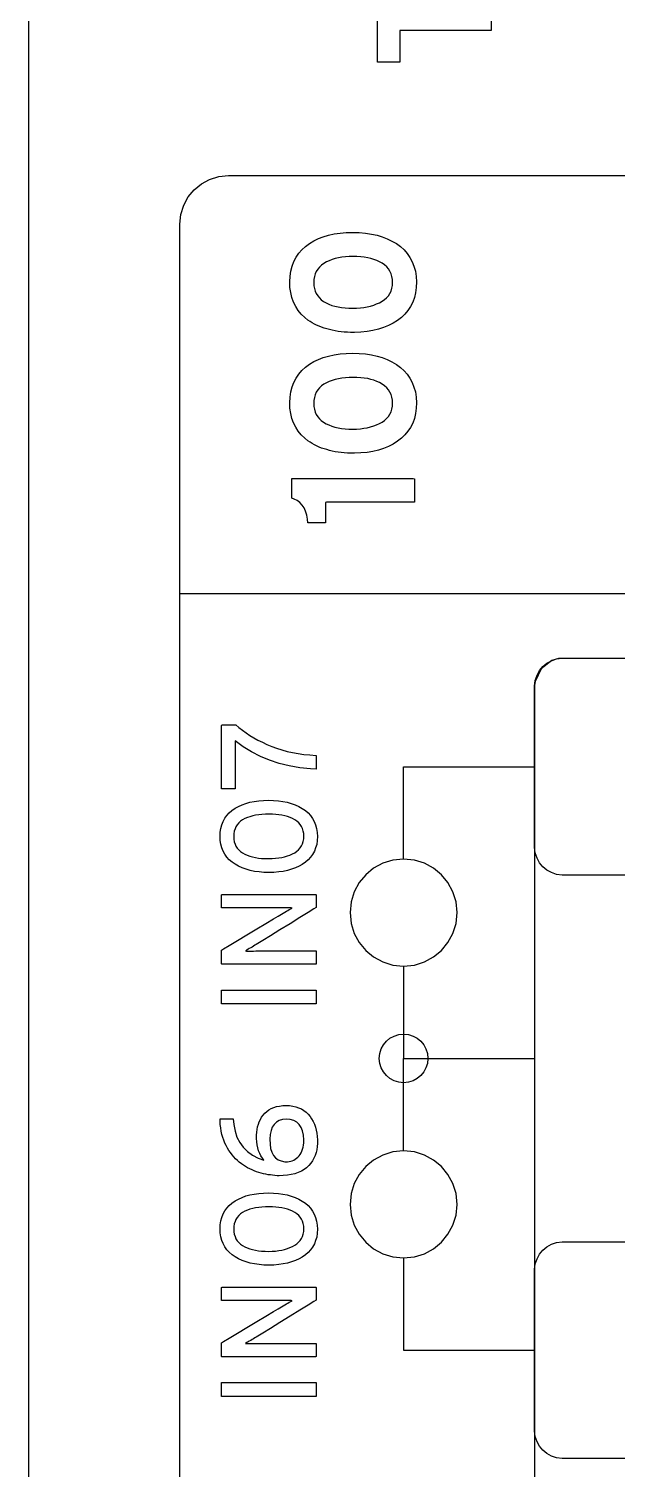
# Model space of a CAD drawing. Extents: x 1 to 47.7, y 0.2 to 35.
# Drawn here: x 31.778 to 32.383, y 12.413 to 13.894 of the extents above; entities that cross this region are included whole.
import ezdxf

# ---------------------------------------------------------------- set-up
doc = ezdxf.new("R2010")
doc.units = 0
doc.header["$MEASUREMENT"] = 0
doc.layers.add('7_0_____DWG', color=7, linetype='CONTINUOUS')

msp = doc.modelspace()

# ---------------------------------------------------------------- linework, layer by layer
at = {"layer": '7_0_____DWG'}
for points in [[(31.778, 10.8852), (31.778, 11.2856), (31.778, 11.6853), (31.778, 12.0833), (31.778, 12.2815), (31.778, 12.479), (31.778, 12.6758), (31.778, 12.8716), (31.778, 13.0665), (31.778, 13.2603), (31.778, 13.453), (31.778, 13.6443), (31.778, 13.8343), (31.778, 14.0228)], [(32.1595, 13.9148), (32.2532, 13.9148), (32.2532, 13.8922), (32.1595, 13.8922), (32.1595, 13.8598), (32.1366, 13.8598), (32.1366, 13.9473), (32.1595, 13.9473), (32.1595, 13.9148)], [(31.9334, 12.327), (31.9334, 12.4151), (31.9334, 12.5008), (31.9334, 12.5841), (31.9334, 12.665), (31.9334, 12.7432), (31.9334, 12.8189), (31.9334, 12.8918), (31.9334, 12.9621), (31.9334, 13.0295), (31.9334, 13.0941), (31.9334, 13.1557), (31.9334, 13.2143), (31.9334, 13.2699), (31.9334, 13.3224), (31.9334, 13.3716), (31.9334, 13.4176), (31.9334, 13.4394), (31.9334, 13.4603), (31.9334, 13.4804), (31.9334, 13.4997), (31.9334, 13.518), (31.9334, 13.5355), (31.9334, 13.5522), (31.9334, 13.5679), (31.9334, 13.5828), (31.9334, 13.5967), (31.9334, 13.6097), (31.9334, 13.6219), (31.9334, 13.6331), (31.9334, 13.6433), (31.9334, 13.6527), (31.9334, 13.6611), (31.9334, 13.6685), (31.9334, 13.6749), (31.9334, 13.6804), (31.9334, 13.6849), (31.9334, 13.6885), (31.9334, 13.691), (31.9334, 13.6925), (31.9334, 13.693), (31.9344, 13.7031), (31.9373, 13.7125), (31.942, 13.721), (31.9481, 13.7284), (31.9555, 13.7345), (31.9639, 13.7391), (31.9733, 13.742), (31.9834, 13.743), (31.9845, 13.743), (31.9878, 13.743), (31.9932, 13.743), (32.0006, 13.743), (32.01, 13.743), (32.0212, 13.743), (32.0343, 13.743), (32.0492, 13.743), (32.0657, 13.743), (32.0838, 13.743), (32.1035, 13.743), (32.1246, 13.743), (32.1471, 13.743), (32.171, 13.743), (32.1962, 13.743), (32.2225, 13.743), (32.2499, 13.743), (32.2784, 13.743), (32.3079, 13.743), (32.3383, 13.743), (32.4015, 13.743)], [(31.9334, 13.3132), (32.4761, 13.3132)], [(32.4371, 13.0238), (32.3783, 13.0238), (32.339, 13.0238), (32.3262, 13.0238), (32.3206, 13.0245), (32.3155, 13.0263), (32.3107, 13.0289), (32.3066, 13.0323), (32.3031, 13.0365), (32.3005, 13.0412), (32.2987, 13.0465), (32.2978, 13.0521), (32.2978, 13.0571), (32.2978, 13.0713), (32.2978, 13.0936), (32.2978, 13.1208), (32.2978, 13.1497), (32.2978, 13.1769), (32.2978, 13.1992), (32.2978, 13.2134), (32.2978, 13.2184), (32.2987, 13.224), (32.3005, 13.2293), (32.3031, 13.234), (32.3066, 13.2382), (32.3107, 13.2416), (32.3155, 13.2442), (32.3206, 13.246), (32.3262, 13.2467), (32.339, 13.2467), (32.3783, 13.2467), (32.4371, 13.2467)], [(32.4184, 13.2466), (32.3648, 13.2466), (32.3418, 13.2466), (32.3336, 13.2466), (32.3285, 13.2466), (32.3227, 13.2463), (32.3158, 13.2443), (32.3046, 13.2357), (32.2985, 13.2227), (32.298, 13.2189), (32.298, 13.217), (32.298, 13.2146), (32.298, 13.2098), (32.298, 13.2024), (32.298, 13.1922), (32.298, 13.1794), (32.298, 13.1641), (32.298, 13.1462), (32.298, 13.1259), (32.298, 13.1032), (32.298, 13.0782), (32.298, 13.0509), (32.298, 13.0214), (32.298, 12.9897), (32.298, 12.9559), (32.298, 12.92), (32.298, 12.8821), (32.298, 12.8423), (32.298, 12.757), (32.298, 12.6646), (32.298, 12.5655), (32.298, 12.4601), (32.298, 12.349)], [(32.1633, 13.0402), (32.1633, 13.1352), (32.298, 13.1352)], [(32.1633, 12.9302), (32.1633, 12.8352), (32.298, 12.8352)], [(32.0733, 12.8915), (31.9761, 12.8915), (31.9761, 12.9056), (32.0733, 12.9056), (32.0733, 12.8915)], [(32.1633, 12.7402), (32.1633, 12.8352), (32.298, 12.8352)], [(32.4371, 12.4238), (32.3783, 12.4238), (32.339, 12.4238), (32.3262, 12.4238), (32.3206, 12.4245), (32.3155, 12.4263), (32.3107, 12.4289), (32.3066, 12.4323), (32.3031, 12.4365), (32.3005, 12.4412), (32.2987, 12.4465), (32.2978, 12.4521), (32.2978, 12.4571), (32.2978, 12.4713), (32.2978, 12.4936), (32.2978, 12.5208), (32.2978, 12.5497), (32.2978, 12.5769), (32.2978, 12.5992), (32.2978, 12.6134), (32.2978, 12.6183), (32.2987, 12.624), (32.3005, 12.6293), (32.3031, 12.634), (32.3066, 12.6382), (32.3107, 12.6416), (32.3155, 12.6442), (32.3206, 12.6459), (32.3262, 12.6467), (32.339, 12.6467), (32.3783, 12.6467), (32.4371, 12.6467)], [(32.1633, 12.6302), (32.1633, 12.5352), (32.298, 12.5352)], [(32.0733, 12.4878), (31.9761, 12.4878), (31.9761, 12.5019), (32.0733, 12.5019), (32.0733, 12.4878)]]:
    msp.add_lwpolyline(points, dxfattribs=at)
for points in [[(32.1111, 13.6846), (32.1178, 13.6844), (32.1241, 13.6838), (32.1302, 13.6829), (32.136, 13.6816), (32.1414, 13.68), (32.1465, 13.678), (32.1514, 13.6757), (32.1559, 13.6731), (32.1601, 13.67), (32.1638, 13.6667), (32.1671, 13.6629), (32.1699, 13.6589), (32.1722, 13.6545), (32.174, 13.6498), (32.1754, 13.6447), (32.1763, 13.6393), (32.1767, 13.6336), (32.1764, 13.6279), (32.1756, 13.6225), (32.1744, 13.6175), (32.1727, 13.6127), (32.1705, 13.6084), (32.1678, 13.6043), (32.1647, 13.6005), (32.1611, 13.5971), (32.157, 13.594), (32.1526, 13.5912), (32.1478, 13.5888), (32.1428, 13.5867), (32.1374, 13.585), (32.1318, 13.5836), (32.1258, 13.5826), (32.1195, 13.582), (32.1129, 13.5817), (32.1088, 13.5817), (32.1055, 13.5819), (32.1022, 13.5821), (32.099, 13.5824), (32.0959, 13.5828), (32.0929, 13.5833), (32.09, 13.5839), (32.0871, 13.5846), (32.0843, 13.5854), (32.0816, 13.5862), (32.0789, 13.5871), (32.0764, 13.5881), (32.0739, 13.5892), (32.0716, 13.5904), (32.0693, 13.5917), (32.0671, 13.593), (32.065, 13.5945), (32.0617, 13.5972), (32.0581, 13.6006), (32.055, 13.6044), (32.0524, 13.6085), (32.0502, 13.6129), (32.0485, 13.6176), (32.0473, 13.6227), (32.0465, 13.6281), (32.0463, 13.6338), (32.0466, 13.6395), (32.0474, 13.6449), (32.0487, 13.6499), (32.0505, 13.6547), (32.0528, 13.659), (32.0555, 13.6631), (32.0587, 13.6668), (32.0624, 13.6702), (32.0665, 13.6732), (32.0709, 13.6759), (32.0757, 13.6782), (32.0808, 13.6802), (32.0862, 13.6818), (32.0919, 13.683), (32.098, 13.6839), (32.1044, 13.6844)], [(32.1114, 13.6597), (32.1074, 13.6597), (32.1035, 13.6594), (32.0998, 13.659), (32.0963, 13.6583), (32.093, 13.6576), (32.0898, 13.6566), (32.0867, 13.6555), (32.0839, 13.6542), (32.0812, 13.6526), (32.0789, 13.6509), (32.0768, 13.649), (32.075, 13.6468), (32.0736, 13.6445), (32.0725, 13.6419), (32.0717, 13.6391), (32.0711, 13.6361), (32.0709, 13.6329), (32.0711, 13.6298), (32.0716, 13.6269), (32.0725, 13.6242), (32.0736, 13.6217), (32.075, 13.6193), (32.0767, 13.6172), (32.0787, 13.6153), (32.0811, 13.6137), (32.0837, 13.6121), (32.0865, 13.6108), (32.0895, 13.6096), (32.0927, 13.6087), (32.096, 13.6079), (32.0995, 13.6073), (32.1032, 13.6069), (32.107, 13.6066), (32.1111, 13.6066), (32.115, 13.6067), (32.1189, 13.6069), (32.1225, 13.6074), (32.126, 13.608), (32.1294, 13.6088), (32.1326, 13.6098), (32.1356, 13.611), (32.1385, 13.6123), (32.1412, 13.6138), (32.1437, 13.6155), (32.1459, 13.6174), (32.1477, 13.6195), (32.1492, 13.6218), (32.1504, 13.6243), (32.1513, 13.6271), (32.1518, 13.63), (32.152, 13.6331), (32.1518, 13.6363), (32.1513, 13.6393), (32.1504, 13.6421), (32.1493, 13.6446), (32.1478, 13.647), (32.146, 13.6491), (32.1438, 13.6511), (32.1414, 13.6528), (32.1387, 13.6543), (32.1359, 13.6556), (32.1328, 13.6567), (32.1297, 13.6576), (32.1264, 13.6584), (32.1229, 13.659), (32.1192, 13.6594), (32.1154, 13.6597)], [(32.1111, 13.5604), (32.1178, 13.5601), (32.1241, 13.5596), (32.1302, 13.5586), (32.136, 13.5574), (32.1414, 13.5558), (32.1465, 13.5538), (32.1514, 13.5515), (32.1559, 13.5488), (32.1601, 13.5458), (32.1638, 13.5424), (32.1671, 13.5387), (32.1699, 13.5347), (32.1722, 13.5303), (32.174, 13.5255), (32.1754, 13.5205), (32.1763, 13.5151), (32.1767, 13.5094), (32.1764, 13.5037), (32.1756, 13.4983), (32.1744, 13.4933), (32.1727, 13.4885), (32.1705, 13.4841), (32.1678, 13.4801), (32.1647, 13.4763), (32.1611, 13.4729), (32.157, 13.4698), (32.1526, 13.467), (32.1478, 13.4645), (32.1428, 13.4625), (32.1374, 13.4607), (32.1318, 13.4594), (32.1258, 13.4584), (32.1195, 13.4578), (32.1129, 13.4575), (32.1088, 13.4575), (32.1055, 13.4577), (32.1022, 13.4579), (32.099, 13.4582), (32.0959, 13.4586), (32.0929, 13.4591), (32.09, 13.4597), (32.0871, 13.4604), (32.0843, 13.4612), (32.0816, 13.462), (32.0789, 13.4629), (32.0764, 13.4639), (32.0739, 13.465), (32.0716, 13.4662), (32.0693, 13.4674), (32.0671, 13.4688), (32.065, 13.4703), (32.0617, 13.4729), (32.0581, 13.4764), (32.055, 13.4802), (32.0524, 13.4843), (32.0502, 13.4887), (32.0485, 13.4934), (32.0473, 13.4985), (32.0465, 13.5038), (32.0463, 13.5095), (32.0466, 13.5153), (32.0474, 13.5207), (32.0487, 13.5257), (32.0505, 13.5304), (32.0528, 13.5348), (32.0555, 13.5389), (32.0587, 13.5426), (32.0624, 13.546), (32.0665, 13.549), (32.0709, 13.5517), (32.0757, 13.554), (32.0808, 13.5559), (32.0862, 13.5575), (32.0919, 13.5588), (32.098, 13.5597), (32.1044, 13.5602)], [(32.1114, 13.5355), (32.1074, 13.5354), (32.1035, 13.5352), (32.0998, 13.5347), (32.0963, 13.5341), (32.093, 13.5333), (32.0898, 13.5324), (32.0867, 13.5312), (32.0839, 13.5299), (32.0812, 13.5284), (32.0789, 13.5267), (32.0768, 13.5247), (32.075, 13.5226), (32.0736, 13.5202), (32.0725, 13.5177), (32.0717, 13.5149), (32.0711, 13.5119), (32.0709, 13.5087), (32.0711, 13.5056), (32.0716, 13.5027), (32.0725, 13.4999), (32.0736, 13.4974), (32.075, 13.4951), (32.0767, 13.493), (32.0787, 13.4911), (32.0811, 13.4894), (32.0837, 13.4879), (32.0865, 13.4866), (32.0895, 13.4854), (32.0927, 13.4844), (32.096, 13.4837), (32.0995, 13.4831), (32.1032, 13.4826), (32.107, 13.4824), (32.1111, 13.4823), (32.115, 13.4824), (32.1189, 13.4827), (32.1225, 13.4832), (32.126, 13.4838), (32.1294, 13.4846), (32.1326, 13.4856), (32.1356, 13.4867), (32.1385, 13.4881), (32.1412, 13.4896), (32.1437, 13.4913), (32.1459, 13.4932), (32.1477, 13.4953), (32.1492, 13.4976), (32.1504, 13.5001), (32.1513, 13.5028), (32.1518, 13.5058), (32.152, 13.5089), (32.1518, 13.5121), (32.1513, 13.5151), (32.1504, 13.5178), (32.1493, 13.5204), (32.1478, 13.5228), (32.146, 13.5249), (32.1438, 13.5269), (32.1414, 13.5286), (32.1387, 13.5301), (32.1359, 13.5314), (32.1328, 13.5325), (32.1297, 13.5334), (32.1264, 13.5342), (32.1229, 13.5348), (32.1192, 13.5352), (32.1154, 13.5354)], [(32.1746, 13.4071), (32.1711, 13.4071), (32.1616, 13.4071), (32.1481, 13.4071), (32.1324, 13.4071), (32.1163, 13.4071), (32.1016, 13.4071), (32.0902, 13.4071), (32.0839, 13.4071), (32.0832, 13.4068), (32.0832, 13.4052), (32.0832, 13.4024), (32.0832, 13.399), (32.0832, 13.3953), (32.0832, 13.3917), (32.0832, 13.3887), (32.0832, 13.3867), (32.0832, 13.3861), (32.0823, 13.3861), (32.0802, 13.3861), (32.0774, 13.3861), (32.0742, 13.3861), (32.0709, 13.3861), (32.068, 13.3861), (32.0659, 13.3861), (32.0648, 13.3861), (32.0644, 13.3896), (32.0637, 13.394), (32.0626, 13.3979), (32.0611, 13.4013), (32.0591, 13.4043), (32.0568, 13.4068), (32.054, 13.4088), (32.0508, 13.4103), (32.0483, 13.4112), (32.0483, 13.4124), (32.0483, 13.4148), (32.0483, 13.4179), (32.0483, 13.4215), (32.0483, 13.425), (32.0483, 13.4281), (32.0483, 13.4304), (32.0483, 13.4314), (32.052, 13.4314), (32.064, 13.4314), (32.082, 13.4314), (32.1035, 13.4314), (32.1258, 13.4314), (32.1465, 13.4314), (32.1631, 13.4314), (32.173, 13.4314), (32.1746, 13.4312), (32.1746, 13.4295), (32.1746, 13.4265), (32.1746, 13.4226), (32.1746, 13.4183), (32.1746, 13.4141), (32.1746, 13.4105), (32.1746, 13.408)], [(31.9908, 13.1783), (31.9941, 13.1754), (31.9977, 13.1727), (32.0014, 13.17), (32.0053, 13.1674), (32.0094, 13.1649), (32.0136, 13.1626), (32.0181, 13.1603), (32.0228, 13.1581), (32.0277, 13.156), (32.0328, 13.1541), (32.038, 13.1524), (32.0435, 13.151), (32.0491, 13.1497), (32.0549, 13.1487), (32.0608, 13.1479), (32.067, 13.1473), (32.0733, 13.1469), (32.0733, 13.1464), (32.0733, 13.1449), (32.0733, 13.1429), (32.0733, 13.1404), (32.0733, 13.138), (32.0733, 13.1357), (32.0733, 13.1339), (32.0733, 13.1328), (32.0676, 13.133), (32.0565, 13.1341), (32.0458, 13.136), (32.0355, 13.1385), (32.0256, 13.1418), (32.0161, 13.1457), (32.0071, 13.1504), (31.9984, 13.1558), (31.9902, 13.1619), (31.9902, 13.16), (31.9902, 13.155), (31.9902, 13.1478), (31.9902, 13.1394), (31.9902, 13.1307), (31.9902, 13.1228), (31.9902, 13.1166), (31.9902, 13.113), (31.9901, 13.1125), (31.9891, 13.1125), (31.9873, 13.1125), (31.985, 13.1125), (31.9825, 13.1125), (31.9801, 13.1125), (31.9781, 13.1125), (31.9767, 13.1125), (31.9761, 13.1125), (31.9761, 13.115), (31.9761, 13.1217), (31.9761, 13.1313), (31.9761, 13.1425), (31.9761, 13.154), (31.9761, 13.1646), (31.9761, 13.1729), (31.9761, 13.1776), (31.9763, 13.1783), (31.9773, 13.1783), (31.9792, 13.1783), (31.9815, 13.1783), (31.9841, 13.1783), (31.9866, 13.1783), (31.9888, 13.1783), (31.9903, 13.1783)], [(32.0245, 13.1007), (32.0297, 13.1006), (32.0346, 13.1002), (32.0393, 13.0995), (32.0437, 13.0986), (32.0479, 13.0974), (32.0518, 13.096), (32.0556, 13.0943), (32.059, 13.0924), (32.0623, 13.0901), (32.0651, 13.0877), (32.0677, 13.0849), (32.0698, 13.082), (32.0715, 13.0788), (32.0729, 13.0753), (32.0739, 13.0716), (32.0746, 13.0676), (32.0749, 13.0634), (32.0746, 13.0593), (32.074, 13.0553), (32.0729, 13.0517), (32.0716, 13.0482), (32.0698, 13.0451), (32.0677, 13.0421), (32.0652, 13.0394), (32.0624, 13.037), (32.0592, 13.0348), (32.0558, 13.0328), (32.0521, 13.0311), (32.0482, 13.0297), (32.044, 13.0285), (32.0396, 13.0276), (32.0349, 13.027), (32.03, 13.0266), (32.0248, 13.0264), (32.0196, 13.0266), (32.0147, 13.027), (32.01, 13.0276), (32.0056, 13.0285), (32.0014, 13.0297), (31.9974, 13.0312), (31.9937, 13.0329), (31.9902, 13.0349), (31.987, 13.0371), (31.9841, 13.0396), (31.9816, 13.0423), (31.9795, 13.0453), (31.9777, 13.0485), (31.9764, 13.0519), (31.9754, 13.0556), (31.9748, 13.0595), (31.9746, 13.0637), (31.9748, 13.0679), (31.9754, 13.0718), (31.9764, 13.0755), (31.9778, 13.079), (31.9795, 13.0822), (31.9816, 13.0851), (31.9841, 13.0878), (31.9869, 13.0903), (31.9901, 13.0925), (31.9935, 13.0944), (31.9972, 13.0961), (32.0011, 13.0975), (32.0053, 13.0986), (32.0098, 13.0995), (32.0144, 13.1002), (32.0194, 13.1006)], [(32.0248, 13.0865), (32.0212, 13.0864), (32.0177, 13.0862), (32.0144, 13.0858), (32.0112, 13.0853), (32.0082, 13.0846), (32.0054, 13.0838), (32.0027, 13.0829), (32.0001, 13.0818), (31.9978, 13.0805), (31.9957, 13.0791), (31.9938, 13.0774), (31.9923, 13.0756), (31.991, 13.0735), (31.99, 13.0713), (31.9893, 13.0689), (31.9888, 13.0662), (31.9887, 13.0634), (31.9888, 13.0607), (31.9893, 13.0581), (31.99, 13.0557), (31.991, 13.0535), (31.9922, 13.0515), (31.9938, 13.0497), (31.9956, 13.048), (31.9976, 13.0466), (32, 13.0453), (32.0025, 13.0442), (32.0051, 13.0432), (32.008, 13.0424), (32.0109, 13.0418), (32.0141, 13.0413), (32.0174, 13.0409), (32.0209, 13.0407), (32.0245, 13.0407), (32.0281, 13.0407), (32.0316, 13.041), (32.0349, 13.0414), (32.038, 13.0419), (32.041, 13.0426), (32.0438, 13.0434), (32.0465, 13.0444), (32.049, 13.0456), (32.0514, 13.0468), (32.0535, 13.0483), (32.0554, 13.0499), (32.057, 13.0518), (32.0583, 13.0538), (32.0594, 13.056), (32.0601, 13.0584), (32.0606, 13.0609), (32.0608, 13.0637), (32.0606, 13.0665), (32.0601, 13.0691), (32.0594, 13.0715), (32.0584, 13.0738), (32.0571, 13.0758), (32.0555, 13.0776), (32.0536, 13.0792), (32.0515, 13.0807), (32.0491, 13.0819), (32.0466, 13.083), (32.044, 13.0839), (32.0412, 13.0847), (32.0382, 13.0853), (32.0351, 13.0858), (32.0318, 13.0862), (32.0284, 13.0864)], [(32.2183, 12.9852), (32.2172, 12.9963), (32.214, 13.0066), (32.2089, 13.016), (32.2022, 13.0241), (32.1941, 13.0308), (32.1847, 13.0359), (32.1744, 13.0391), (32.1633, 13.0402), (32.1522, 13.0391), (32.1419, 13.0359), (32.1325, 13.0308), (32.1244, 13.0241), (32.1177, 13.016), (32.1126, 13.0066), (32.1094, 12.9963), (32.1083, 12.9852), (32.1094, 12.9741), (32.1126, 12.9638), (32.1177, 12.9545), (32.1244, 12.9463), (32.1325, 12.9396), (32.1419, 12.9345), (32.1522, 12.9313), (32.1633, 12.9302), (32.1744, 12.9313), (32.1847, 12.9345), (32.1941, 12.9396), (32.2022, 12.9463), (32.2089, 12.9545), (32.214, 12.9638), (32.2172, 12.9741)], [(32.0733, 12.9903), (32.0711, 12.9889), (32.0651, 12.9853), (32.0566, 12.98), (32.0466, 12.9738), (32.0361, 12.9674), (32.0264, 12.9614), (32.0185, 12.9565), (32.0135, 12.9535), (32.0119, 12.9525), (32.0104, 12.9516), (32.0089, 12.9507), (32.0075, 12.9498), (32.0061, 12.949), (32.0047, 12.9482), (32.0034, 12.9475), (32.0021, 12.9467), (32.0009, 12.946), (32.0017, 12.9457), (32.004, 12.9457), (32.0065, 12.9457), (32.0089, 12.9457), (32.0115, 12.9458), (32.0141, 12.9458), (32.0169, 12.9458), (32.0196, 12.9458), (32.0225, 12.9459), (32.0243, 12.9459), (32.0288, 12.9459), (32.0356, 12.9459), (32.0438, 12.9459), (32.0524, 12.9459), (32.0606, 12.9459), (32.0674, 12.9459), (32.0719, 12.9459), (32.0733, 12.9458), (32.0733, 12.9452), (32.0733, 12.9438), (32.0733, 12.9418), (32.0733, 12.9395), (32.0733, 12.9372), (32.0733, 12.935), (32.0733, 12.9333), (32.0733, 12.9323), (32.0726, 12.9322), (32.0663, 12.9322), (32.0549, 12.9322), (32.04, 12.9322), (32.0235, 12.9322), (32.0071, 12.9322), (31.9927, 12.9322), (31.9818, 12.9322), (31.9764, 12.9322), (31.9761, 12.9324), (31.9761, 12.9336), (31.9761, 12.9355), (31.9761, 12.9378), (31.9761, 12.9402), (31.9761, 12.9426), (31.9761, 12.9446), (31.9761, 12.946), (31.9761, 12.9465), (31.9783, 12.9479), (31.9841, 12.9513), (31.9924, 12.9564), (32.0021, 12.9622), (32.0123, 12.9684), (32.0217, 12.9741), (32.0294, 12.9787), (32.0343, 12.9817), (32.036, 12.9826), (32.0378, 12.9837), (32.0395, 12.9847), (32.0412, 12.9857), (32.0428, 12.9866), (32.0444, 12.9875), (32.0458, 12.9883), (32.0473, 12.9891), (32.0486, 12.9898), (32.0479, 12.9901), (32.0455, 12.9901), (32.043, 12.9901), (32.0404, 12.9901), (32.0378, 12.99), (32.0351, 12.99), (32.0324, 12.99), (32.0296, 12.99), (32.0267, 12.99), (32.0249, 12.99), (32.0204, 12.99), (32.0136, 12.99), (32.0055, 12.99), (31.9969, 12.99), (31.9888, 12.99), (31.982, 12.99), (31.9775, 12.99), (31.9761, 12.99), (31.9761, 12.9907), (31.9761, 12.9921), (31.9761, 12.9941), (31.9761, 12.9964), (31.9761, 12.9987), (31.9761, 13.0008), (31.9761, 13.0025), (31.9761, 13.0035), (31.9768, 13.0037), (31.9831, 13.0037), (31.9946, 13.0037), (32.0094, 13.0037), (32.0259, 13.0037), (32.0423, 13.0037), (32.0567, 13.0037), (32.0676, 13.0037), (32.073, 13.0037), (32.0733, 13.0034), (32.0733, 13.0023), (32.0733, 13.0006), (32.0733, 12.9985), (32.0733, 12.9962), (32.0733, 12.994), (32.0733, 12.9921), (32.0733, 12.9908)], [(32.1633, 12.8602), (32.1683, 12.8597), (32.173, 12.8583), (32.1773, 12.856), (32.181, 12.8529), (32.184, 12.8492), (32.1863, 12.845), (32.1878, 12.8403), (32.1883, 12.8352), (32.1878, 12.8302), (32.1863, 12.8255), (32.184, 12.8213), (32.181, 12.8176), (32.1773, 12.8145), (32.173, 12.8122), (32.1683, 12.8108), (32.1633, 12.8103), (32.1583, 12.8108), (32.1536, 12.8122), (32.1493, 12.8145), (32.1456, 12.8176), (32.1426, 12.8213), (32.1403, 12.8255), (32.1388, 12.8302), (32.1383, 12.8352), (32.1388, 12.8403), (32.1403, 12.845), (32.1426, 12.8492), (32.1456, 12.8529), (32.1493, 12.856), (32.1536, 12.8583), (32.1583, 12.8597)], [(32.0425, 12.7869), (32.046, 12.7867), (32.0494, 12.7862), (32.0525, 12.7855), (32.0554, 12.7845), (32.0582, 12.7833), (32.0607, 12.7817), (32.063, 12.7799), (32.0652, 12.7779), (32.0671, 12.7756), (32.0688, 12.7731), (32.0704, 12.7705), (32.0717, 12.7677), (32.0727, 12.7647), (32.0736, 12.7616), (32.0742, 12.7584), (32.0746, 12.755), (32.0748, 12.7514), (32.0748, 12.7479), (32.0745, 12.7446), (32.074, 12.7414), (32.0733, 12.7384), (32.0723, 12.7355), (32.071, 12.7327), (32.0695, 12.7301), (32.0678, 12.7275), (32.0658, 12.7252), (32.0636, 12.7229), (32.061, 12.721), (32.0582, 12.7193), (32.0551, 12.7178), (32.0516, 12.7167), (32.0479, 12.7158), (32.0439, 12.7151), (32.0396, 12.7148), (32.0355, 12.7147), (32.0333, 12.7147), (32.031, 12.7149), (32.0287, 12.7151), (32.0264, 12.7154), (32.0241, 12.7157), (32.0217, 12.7162), (32.0193, 12.7167), (32.0169, 12.7173), (32.0145, 12.718), (32.0122, 12.7188), (32.0098, 12.7197), (32.0075, 12.7206), (32.0053, 12.7217), (32.003, 12.7229), (32.0008, 12.7241), (31.9987, 12.7255), (31.9965, 12.7269), (31.9944, 12.7285), (31.9924, 12.7303), (31.9905, 12.7321), (31.9887, 12.7341), (31.987, 12.7362), (31.9853, 12.7384), (31.9837, 12.7406), (31.9823, 12.7431), (31.9809, 12.7456), (31.9796, 12.7482), (31.9784, 12.7511), (31.9775, 12.754), (31.9766, 12.7571), (31.9759, 12.7604), (31.9753, 12.7638), (31.9749, 12.7673), (31.9746, 12.771), (31.9747, 12.7731), (31.9756, 12.7731), (31.9772, 12.7731), (31.9793, 12.7731), (31.9817, 12.7731), (31.984, 12.7731), (31.986, 12.7731), (31.9875, 12.7731), (31.9882, 12.7731), (31.9887, 12.7674), (31.99, 12.7606), (31.992, 12.7544), (31.9948, 12.7489), (31.9984, 12.7439), (32.0028, 12.7396), (32.0079, 12.7359), (32.0138, 12.7328), (32.0198, 12.7306), (32.0181, 12.7328), (32.0166, 12.7351), (32.0154, 12.7376), (32.0143, 12.7403), (32.0135, 12.7432), (32.0128, 12.7463), (32.0124, 12.7496), (32.0122, 12.753), (32.0121, 12.7564), (32.0123, 12.7594), (32.0127, 12.7623), (32.0132, 12.765), (32.014, 12.7676), (32.0149, 12.7701), (32.0161, 12.7725), (32.0174, 12.7748), (32.0189, 12.777), (32.0207, 12.779), (32.0227, 12.7808), (32.0249, 12.7824), (32.0273, 12.7837), (32.0299, 12.7848), (32.0327, 12.7857), (32.0358, 12.7863), (32.039, 12.7867)], [(32.0427, 12.7727), (32.0388, 12.7723), (32.0354, 12.7713), (32.0326, 12.7697), (32.0302, 12.7674), (32.0283, 12.7646), (32.027, 12.7611), (32.0262, 12.757), (32.0258, 12.7523), (32.026, 12.7472), (32.0266, 12.7427), (32.0278, 12.7389), (32.0295, 12.7356), (32.0317, 12.7331), (32.0344, 12.7311), (32.0376, 12.7298), (32.0413, 12.7291), (32.044, 12.7291), (32.0457, 12.7292), (32.0474, 12.7296), (32.0489, 12.7301), (32.0505, 12.7308), (32.0519, 12.7316), (32.0533, 12.7326), (32.0546, 12.7338), (32.0558, 12.7351), (32.057, 12.7366), (32.058, 12.7382), (32.0588, 12.74), (32.0595, 12.7419), (32.0601, 12.744), (32.0604, 12.7462), (32.0607, 12.7486), (32.0607, 12.7516), (32.0603, 12.7565), (32.0593, 12.7608), (32.0579, 12.7644), (32.0559, 12.7673), (32.0534, 12.7696), (32.0504, 12.7713), (32.0468, 12.7723)], [(32.2183, 12.6852), (32.2172, 12.6963), (32.214, 12.7066), (32.2089, 12.716), (32.2022, 12.7241), (32.1941, 12.7308), (32.1847, 12.7359), (32.1744, 12.7391), (32.1633, 12.7402), (32.1522, 12.7391), (32.1419, 12.7359), (32.1325, 12.7308), (32.1244, 12.7241), (32.1177, 12.716), (32.1126, 12.7066), (32.1094, 12.6963), (32.1083, 12.6852), (32.1094, 12.6741), (32.1126, 12.6638), (32.1177, 12.6545), (32.1244, 12.6463), (32.1325, 12.6396), (32.1419, 12.6345), (32.1522, 12.6313), (32.1633, 12.6302), (32.1744, 12.6313), (32.1847, 12.6345), (32.1941, 12.6396), (32.2022, 12.6463), (32.2089, 12.6545), (32.214, 12.6638), (32.2172, 12.6741)], [(32.0245, 12.697), (32.0297, 12.6968), (32.0346, 12.6964), (32.0393, 12.6958), (32.0437, 12.6949), (32.0479, 12.6937), (32.0518, 12.6923), (32.0556, 12.6906), (32.059, 12.6886), (32.0623, 12.6864), (32.0651, 12.6839), (32.0677, 12.6812), (32.0698, 12.6783), (32.0715, 12.675), (32.0729, 12.6716), (32.0739, 12.6679), (32.0746, 12.6639), (32.0749, 12.6597), (32.0746, 12.6555), (32.074, 12.6516), (32.0729, 12.648), (32.0716, 12.6445), (32.0698, 12.6413), (32.0677, 12.6384), (32.0652, 12.6357), (32.0624, 12.6332), (32.0592, 12.631), (32.0558, 12.6291), (32.0521, 12.6274), (32.0482, 12.626), (32.044, 12.6248), (32.0396, 12.6239), (32.0349, 12.6232), (32.03, 12.6228), (32.0248, 12.6227), (32.0196, 12.6228), (32.0147, 12.6232), (32.01, 12.6239), (32.0056, 12.6248), (32.0014, 12.626), (31.9974, 12.6275), (31.9937, 12.6292), (31.9902, 12.6312), (31.987, 12.6334), (31.9841, 12.6359), (31.9816, 12.6386), (31.9795, 12.6416), (31.9777, 12.6448), (31.9764, 12.6482), (31.9754, 12.6519), (31.9748, 12.6558), (31.9746, 12.66), (31.9748, 12.6642), (31.9754, 12.6681), (31.9764, 12.6718), (31.9778, 12.6753), (31.9795, 12.6785), (31.9816, 12.6814), (31.9841, 12.6841), (31.9869, 12.6866), (31.9901, 12.6888), (31.9935, 12.6907), (31.9972, 12.6923), (32.0011, 12.6938), (32.0053, 12.6949), (32.0098, 12.6958), (32.0144, 12.6964), (32.0194, 12.6968)], [(32.0248, 12.6827), (32.0212, 12.6827), (32.0177, 12.6824), (32.0144, 12.6821), (32.0112, 12.6816), (32.0082, 12.6809), (32.0054, 12.6801), (32.0027, 12.6792), (32.0001, 12.6781), (31.9978, 12.6768), (31.9957, 12.6753), (31.9938, 12.6737), (31.9923, 12.6718), (31.991, 12.6698), (31.99, 12.6676), (31.9893, 12.6651), (31.9888, 12.6625), (31.9887, 12.6597), (31.9888, 12.6569), (31.9893, 12.6544), (31.99, 12.652), (31.991, 12.6498), (31.9922, 12.6478), (31.9938, 12.6459), (31.9956, 12.6443), (31.9976, 12.6429), (32, 12.6416), (32.0025, 12.6405), (32.0051, 12.6395), (32.008, 12.6387), (32.0109, 12.638), (32.0141, 12.6375), (32.0174, 12.6372), (32.0209, 12.637), (32.0245, 12.6369), (32.0281, 12.637), (32.0316, 12.6372), (32.0349, 12.6376), (32.038, 12.6382), (32.041, 12.6389), (32.0438, 12.6397), (32.0465, 12.6407), (32.049, 12.6418), (32.0514, 12.6431), (32.0535, 12.6446), (32.0554, 12.6462), (32.057, 12.648), (32.0583, 12.6501), (32.0594, 12.6523), (32.0601, 12.6546), (32.0606, 12.6572), (32.0608, 12.66), (32.0606, 12.6628), (32.0601, 12.6654), (32.0594, 12.6678), (32.0584, 12.67), (32.0571, 12.6721), (32.0555, 12.6739), (32.0536, 12.6755), (32.0515, 12.677), (32.0491, 12.6782), (32.0466, 12.6793), (32.044, 12.6802), (32.0412, 12.681), (32.0382, 12.6816), (32.0351, 12.6821), (32.0318, 12.6824), (32.0284, 12.6827)], [(32.0733, 12.5866), (32.0711, 12.5852), (32.0651, 12.5815), (32.0566, 12.5763), (32.0466, 12.5701), (32.0361, 12.5637), (32.0264, 12.5577), (32.0185, 12.5528), (32.0135, 12.5498), (32.0119, 12.5488), (32.0104, 12.5479), (32.0089, 12.547), (32.0075, 12.5461), (32.0061, 12.5453), (32.0047, 12.5445), (32.0034, 12.5437), (32.0021, 12.543), (32.0009, 12.5423), (32.0017, 12.542), (32.004, 12.542), (32.0065, 12.542), (32.0089, 12.542), (32.0115, 12.542), (32.0141, 12.5421), (32.0169, 12.5421), (32.0196, 12.5421), (32.0225, 12.5421), (32.0243, 12.5421), (32.0288, 12.5421), (32.0356, 12.5421), (32.0438, 12.5421), (32.0524, 12.5421), (32.0606, 12.5421), (32.0674, 12.5421), (32.0719, 12.5421), (32.0733, 12.5421), (32.0733, 12.5415), (32.0733, 12.5401), (32.0733, 12.5381), (32.0733, 12.5358), (32.0733, 12.5335), (32.0733, 12.5313), (32.0733, 12.5296), (32.0733, 12.5286), (32.0726, 12.5284), (32.0663, 12.5284), (32.0549, 12.5284), (32.04, 12.5284), (32.0235, 12.5284), (32.0071, 12.5284), (31.9927, 12.5284), (31.9818, 12.5284), (31.9764, 12.5284), (31.9761, 12.5287), (31.9761, 12.5299), (31.9761, 12.5318), (31.9761, 12.5341), (31.9761, 12.5365), (31.9761, 12.5389), (31.9761, 12.5409), (31.9761, 12.5423), (31.9761, 12.5428), (31.9783, 12.5441), (31.9841, 12.5476), (31.9924, 12.5526), (32.0021, 12.5585), (32.0123, 12.5647), (32.0217, 12.5704), (32.0294, 12.575), (32.0343, 12.5779), (32.036, 12.5789), (32.0378, 12.58), (32.0395, 12.581), (32.0412, 12.5819), (32.0428, 12.5829), (32.0444, 12.5837), (32.0458, 12.5846), (32.0473, 12.5854), (32.0486, 12.5861), (32.0479, 12.5864), (32.0455, 12.5864), (32.043, 12.5864), (32.0404, 12.5863), (32.0378, 12.5863), (32.0351, 12.5863), (32.0324, 12.5863), (32.0296, 12.5863), (32.0267, 12.5863), (32.0249, 12.5863), (32.0204, 12.5863), (32.0136, 12.5863), (32.0055, 12.5863), (31.9969, 12.5863), (31.9888, 12.5863), (31.982, 12.5863), (31.9775, 12.5863), (31.9761, 12.5863), (31.9761, 12.5869), (31.9761, 12.5884), (31.9761, 12.5904), (31.9761, 12.5926), (31.9761, 12.595), (31.9761, 12.5971), (31.9761, 12.5988), (31.9761, 12.5998), (31.9768, 12.6), (31.9831, 12.6), (31.9946, 12.6), (32.0094, 12.6), (32.0259, 12.6), (32.0423, 12.6), (32.0567, 12.6), (32.0676, 12.6), (32.073, 12.6), (32.0733, 12.5997), (32.0733, 12.5986), (32.0733, 12.5969), (32.0733, 12.5947), (32.0733, 12.5924), (32.0733, 12.5902), (32.0733, 12.5884), (32.0733, 12.5871)]]:
    msp.add_lwpolyline(points, close=True, dxfattribs=at)

doc.saveas('drawing.dxf')
